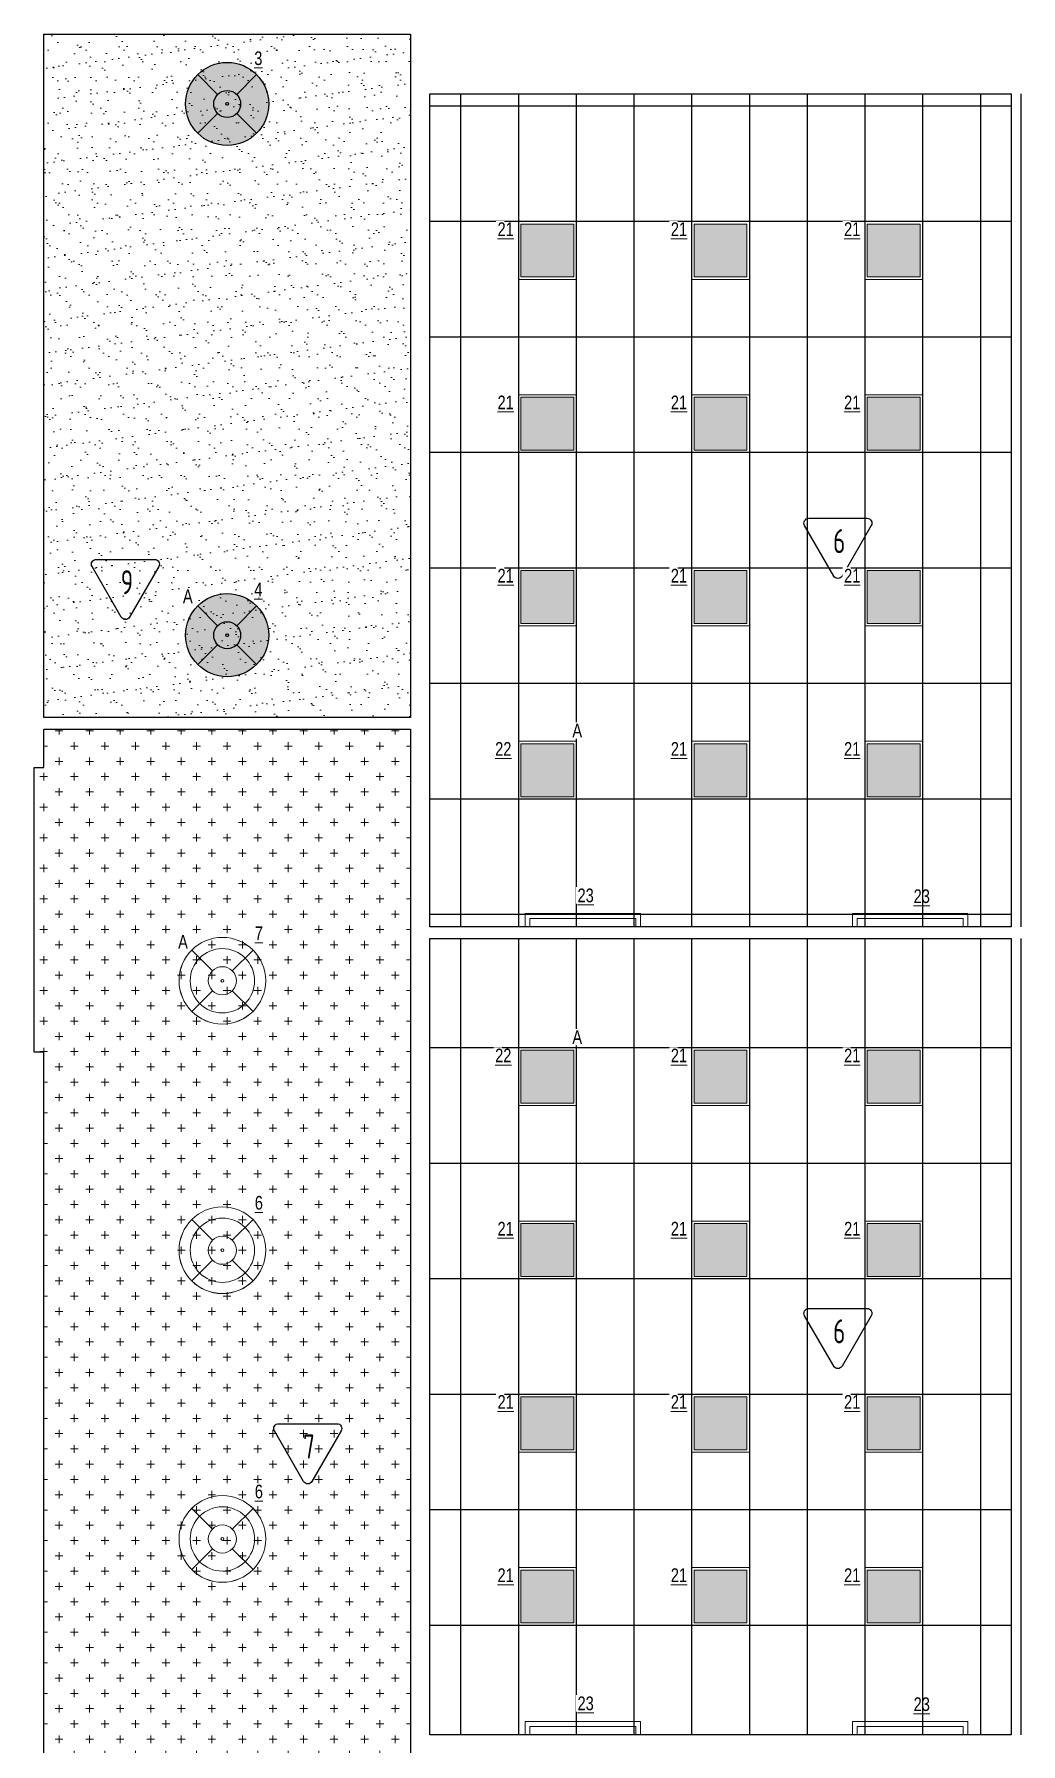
# Model space of a CAD drawing. Header units: millimetres. Extents: x -510890 to 418982, y -118257 to 141350.
# Drawn here: x 109637 to 119887, y 64722 to 82486 of the extents above; entities that cross this region are included whole.
import ezdxf

# ---------------------------------------------------------------- set-up
doc = ezdxf.new("R2010")
doc.units = ezdxf.units.MM
for name, color, linetype, lineweight in [('_ЭОМ_ОБЩ_Освещение_текст тип светильника', 172, 'Continuous', 50), ('_ЭОМ_светильник А', 1, 'Continuous', 35), ('_ЭОМ_светильник Р', 4, 'Continuous', 35), ('АР_Потолки_Штриховка', 252, 'Continuous', 0)]:
    doc.layers.add(name, color=color, linetype=linetype, lineweight=lineweight)
doc.layers.add('X-ref Light', color=250, linetype='Continuous')
doc.layers.add('X-ref Light Emergency', color=249, linetype='Continuous')
doc.layers.add('АР_Потолок_Покраска', color=7, linetype='Continuous', lineweight=5, true_color=0x007399)
doc.layers.get('X-ref Light').off()
doc.styles.add('ISOCPEUR', font='isocpeur.ttf', dxfattribs={"height": 799.9999999999999})
doc.styles.add('ГОСТ', font='cad.shx', dxfattribs={"width": 0.8})

# ---------------------------------------------------------------- blocks, each defined once
blk = doc.blocks.new('A$C4757d704')
at = {"true_color": 0xf8f6b0, "transparency": 33554687}
h = blk.add_hatch(color=51, dxfattribs=at)
h.dxf.hatch_style = 1
h.paths.add_polyline_path([(213.8624240825741, 686.4852035840837), (131.8888672508434, 768.4587604158228, 0.198841386224367), (0.1738138333512325, 450.347627666637, 0.1989833504630757), (132.0626810841545, 132.06268108414), (213.8624240825695, 213.8624240825578, -0.1989123673796465), (115.9790415045762, 450.1738138333185, -0.1989123673796514)])
edge = h.paths.add_edge_path()
edge.add_arc((450.1738138333512, 450.1738138333185), 334.194772328775, 135.0000000000014, 180)
edge.add_arc((450.1738138333512, 450.1738138333185), 334.194772328775, 180, 224.9999999999975)
edge.add_line((213.8624240825695, 213.8624240825578), (346.9345847065837, 346.9345847065766))
edge.add_ellipse((450.1738138333512, 450.1738138333185), major_axis=(-146.0023180000051, 0), ratio=0.9999999999999303, start_angle=315.0000000000051, end_angle=404.9999999999949, ccw=False)
edge.add_line((346.9345847065838, 553.4130429600605), (213.8624240825741, 686.4852035840837))
edge = h.paths.add_edge_path()
edge.add_line((213.8624240825741, 686.4852035840837), (346.9345847065837, 553.4130429600605))
edge.add_ellipse((450.1738138333512, 450.1738138333185), major_axis=(-146.0023180000051, 0), ratio=0.9999999999999303, start_angle=225.000000000002, end_angle=315.0000000000051, ccw=False)
edge.add_line((553.4130429601197, 553.4130429600615), (686.4852035841284, 686.4852035840837))
edge.add_arc((450.1738138333512, 450.1738138333185), 334.1947723287751, 44.99999999999855, 135.0000000000014)
h.paths.add_polyline_path([(131.8888672508434, 768.4587604158228), (213.8624240825741, 686.4852035840837, -0.4142135623731099), (686.4852035841284, 686.4852035840837), (768.4587604158592, 768.4587604158228, 0.4143735626423198)])
h.paths.add_polyline_path([(768.4587604158592, 768.4587604158228), (686.4852035841284, 686.4852035840837, -0.1989123673796514), (784.3685861621262, 450.1738138333185, -0.1989123673796514), (686.4852035841284, 213.8624240825533), (768.2849465825407, 132.0626810841327, 0.1989833504630816), (900.1738138333512, 450.347627666637, 0.198841386224367)])
edge = h.paths.add_edge_path()
edge.add_line((686.4852035841284, 686.4852035840837), (553.4130429601175, 553.4130429600593))
edge.add_ellipse((450.1738138333512, 450.1738138333185), major_axis=(-146.0023180000051, 0), ratio=0.9999999999999303, start_angle=495.000000000005, end_angle=585.000000000002, ccw=False)
edge.add_line((553.4130429601188, 346.9345847065764), (686.4852035841284, 213.8624240825533))
edge.add_arc((450.1738138333512, 450.1738138333185), 334.194772328775, 315.0000000000014, 360)
edge.add_arc((450.1738138333513, 450.1738138333185), 334.194772328775, 0, 44.99999999999856)
edge = h.paths.add_edge_path()
edge.add_ellipse((450.1738138333512, 450.1738138333185), major_axis=(-146.0023180000051, 0), ratio=0.9999999999999303, start_angle=404.9999999999949, end_angle=495.000000000005, ccw=False)
edge.add_line((346.9345847065837, 346.9345847065765), (213.8624240825695, 213.8624240825578))
edge.add_arc((450.1738138333512, 450.1738138333185), 334.194772328775, 224.9999999999975, 315.0000000000014)
edge.add_line((686.4852035841284, 213.8624240825533), (553.4130429601188, 346.9345847065764))
h.paths.add_polyline_path([(768.2849465825407, 132.0626810841327), (686.4852035841284, 213.8624240825533, -0.4142135623731155), (213.8624240825695, 213.8624240825578), (132.0626810841545, 132.06268108414, 0.4140535802038305)])
edge = h.paths.add_edge_path()
edge.add_ellipse((450.1738138333512, 450.1738138333185), major_axis=(-146.0023180000051, 0), ratio=0.9999999999999303, start_angle=495.000000000005, end_angle=585.0000000000019)
edge.add_ellipse((450.1738138333512, 450.1738138333185), major_axis=(-146.0023180000051, 0), ratio=0.9999999999999303, start_angle=225.000000000002, end_angle=315.0000000000051)
edge.add_ellipse((450.1738138333512, 450.1738138333185), major_axis=(-146.0023180000051, 0), ratio=0.9999999999999303, start_angle=315.0000000000051, end_angle=404.9999999999948)
edge.add_ellipse((450.1738138333512, 450.1738138333185), major_axis=(-146.0023180000051, 0), ratio=0.9999999999999303, start_angle=404.9999999999948, end_angle=495.000000000005)
edge = h.paths.add_edge_path(flags=0)
edge.add_ellipse((450.1738138333512, 450.1738138333185), major_axis=(-14.60023180000948, 0), ratio=0.999999999998702, start_angle=0, end_angle=360)
edge = h.paths.add_edge_path(flags=16)
edge.add_ellipse((450.1738138333512, 450.1738138333185), major_axis=(-14.60023180000948, 0), ratio=0.999999999998702, start_angle=0, end_angle=360)
at = {"layer": 'АР_Потолки_Штриховка', "color": 18, "ltscale": 100, "true_color": 0x000000}
for points in [[(131.8528573591811, 768.4947703074849), (346.9345847065761, 553.4130429600682)], [(768.4947703075213, 768.4947703074849), (553.4130429601264, 553.4130429600682)], [(346.9345847065761, 346.9345847065688), (131.8528573591811, 131.8528573591666)], [(553.4130429601264, 346.9345847065688), (768.4947703075213, 131.852857359152)]]:
    blk.add_lwpolyline(points, dxfattribs=at)
for centre, radius in [((450.1738138333512, 450.347627666637), 450), ((450.1738138333512, 450.1738138333185), 334.194772328775)]:
    blk.add_circle(centre, radius, dxfattribs=at)
for major_axis, ratio, start_param, end_param in [((-146.0023180000051, 0), 0.9999999999999303, 3.926990816987276, 10.21017612416686), ((-146.0023180000051, 0), 0.9999999999999303, 3.926990816987276, 10.21017612416686), ((-14.60023180000948, 0), 0.999999999998702, 3.926990816987891, 10.21017612416748)]:
    blk.add_ellipse((450.1738138333512, 450.1738138333185), major_axis=major_axis, ratio=ratio, start_param=start_param, end_param=end_param, dxfattribs=at)
blk = doc.blocks.new('подвесной светильник люстра')
at = {"true_color": 0xf8f6b0, "transparency": 33554687}
h = blk.add_hatch(color=51, dxfattribs=at)
h.dxf.hatch_style = 1
edge = h.paths.add_edge_path()
edge.add_ellipse((0, 0), major_axis=(-431.6666666666836, 0), ratio=0.9999999999999278, start_angle=225.0000000000021, end_angle=314.9999999999979)
edge.add_line((-305.234427212194, 305.234427212194), (-98.99494936611666, 98.99494936611666))
edge.add_ellipse((0, 0), major_axis=(-140.0000000000049, 0), ratio=0.9999999999999304, start_angle=225.000000000002, end_angle=314.999999999998, ccw=False)
edge.add_line((98.99494936612066, 98.99494936611336), (305.2344272121939, 305.2344272121939))
edge = h.paths.add_edge_path()
edge.add_ellipse((0, 0), major_axis=(-140.0000000000049, 0), ratio=0.9999999999999304, start_angle=314.999999999998, end_angle=405.000000000002, ccw=False)
edge.add_line((-98.99494936611666, 98.99494936611666), (-305.234427212194, 305.234427212194))
edge.add_ellipse((0, 0), major_axis=(-431.6666666666836, 0), ratio=0.9999999999999278, start_angle=314.9999999999979, end_angle=405.0000000000014)
edge.add_line((-305.2344272121976, -305.2344272121903), (-98.99494936611669, -98.99494936611666))
edge = h.paths.add_edge_path()
edge.add_ellipse((0, 0), major_axis=(-140.0000000000049, 0), ratio=0.9999999999999304, start_angle=405.000000000002, end_angle=494.999999999998, ccw=False)
edge.add_line((-98.99494936611664, -98.99494936611677), (-305.2344272121976, -305.2344272121903))
edge.add_ellipse((0, 0), major_axis=(-431.6666666666836, 0), ratio=0.9999999999999278, start_angle=405.0000000000014, end_angle=494.9999999999979)
edge.add_line((305.234427212194, -305.234427212194), (98.99494936611669, -98.99494936611666))
edge = h.paths.add_edge_path()
edge.add_ellipse((0, 0), major_axis=(-431.6666666666836, 0), ratio=0.9999999999999278, start_angle=494.9999999999979, end_angle=585.0000000000022)
edge.add_line((305.234427212194, 305.2344272121939), (98.99494936612007, 98.99494936611276))
edge.add_ellipse((0, 0), major_axis=(-140.0000000000049, 0), ratio=0.9999999999999304, start_angle=494.999999999998, end_angle=585.000000000002, ccw=False)
edge.add_line((98.99494936611674, -98.99494936611666), (305.2344272121939, -305.234427212194))
edge = h.paths.add_edge_path()
edge.add_ellipse((0, 0), major_axis=(-140.0000000000049, 0), ratio=0.9999999999999304, start_angle=494.999999999998, end_angle=585.0000000000019)
edge.add_ellipse((0, 0), major_axis=(-140.0000000000049, 0), ratio=0.9999999999999304, start_angle=225.000000000002, end_angle=314.999999999998)
edge.add_ellipse((0, 0), major_axis=(-140.0000000000049, 0), ratio=0.9999999999999304, start_angle=314.999999999998, end_angle=405.000000000002)
edge.add_ellipse((0, 0), major_axis=(-140.0000000000049, 0), ratio=0.9999999999999304, start_angle=405.000000000002, end_angle=494.999999999998)
edge = h.paths.add_edge_path(flags=16)
edge.add_ellipse((0, 0), major_axis=(-14.00000000000909, 0), ratio=0.9999999999987021, start_angle=0, end_angle=360)
at = {"color": 0, "linetype": 'ByBlock', "lineweight": -2}
for points in [[(-305.2344272121991, 305.2344272121991), (-98.99494936611154, 98.99494936611154)], [(305.2344272121991, 305.2344272121991), (98.99494936611882, 98.99494936611154)], [(-98.99494936611154, -98.99494936611154), (-305.2344272121918, -305.2344272121845)], [(98.99494936611154, -98.99494936611154), (305.2344272121991, -305.2344272121991)]]:
    blk.add_lwpolyline(points, dxfattribs=at)
for major_axis, ratio, start_param, end_param in [((-431.6666666666836, 0), 0.9999999999999278, 3.926990816987278, 10.21017612416686), ((-140.0000000000049, 0), 0.9999999999999304, 3.926990816987276, 10.21017612416686), ((-140.0000000000049, 0), 0.9999999999999304, 3.926990816987276, 10.21017612416686), ((-14.00000000000909, 0), 0.9999999999987021, 3.926990816987891, 10.21017612416748)]:
    blk.add_ellipse((0, 0), major_axis=major_axis, ratio=ratio, start_param=start_param, end_param=end_param, dxfattribs=at)
blk = doc.blocks.new('Кососвет')
at = {"color": 0, "linetype": 'ByBlock', "lineweight": -2, "ltscale": 40}
for points in [[(-600, 26.38208023784682), (600, 26.38208023784682), (600, -111.2262301087801)], [(-600, 26.38208023784682), (-600, -111.2262301087801)], [(-600, -111.2262301087801), (-550, -111.2262301087801)], [(-550, -23.61791976216773), (550, -23.61791976216773)], [(-550, -111.2262301087801), (-550, -23.61791976216773)], [(600, -111.2262301087801), (550, -111.2262301087801), (550, -23.61791976216773)]]:
    blk.add_lwpolyline(points, dxfattribs=at)
blk = doc.blocks.new('RVE-SLIM-PRIME-595')
at = {"color": 0, "linetype": 'ByBlock', "lineweight": -2, "ltscale": 40}
for points in [[(300, -300), (-300, -300), (-300, 300), (300, 300)], [(275, -275), (-275, -275), (-275, 275), (275, 275)]]:
    blk.add_lwpolyline(points, close=True, dxfattribs=at)
blk = doc.blocks.new('светильник школа коридор')
at = {"color": 0, "linetype": 'ByBlock', "lineweight": -2}
for points in [[(-318.3209564741701, 318.3209564741665), (-103.2392291267752, 103.2392291267497)], [(318.3209564741701, 318.3209564741665), (103.2392291267752, 103.2392291267497)], [(-103.2392291267752, -103.2392291267497), (-318.3209564741701, -318.3209564741519)], [(103.2392291267752, -103.2392291267497), (318.3209564741701, -318.3209564741665)]]:
    blk.add_lwpolyline(points, dxfattribs=at)
blk.add_circle((0, 0), 334.194772328775, dxfattribs=at)
for major_axis, ratio, start_param, end_param in [((-450.1738138333509, 0), 0.999999999999928, 3.926990816987278, 10.21017612416686), ((-146.0023180000051, 0), 0.9999999999999303, 3.926990816987276, 10.21017612416686), ((-146.0023180000051, 0), 0.9999999999999303, 3.926990816987276, 10.21017612416686), ((-14.60023180000948, 0), 0.999999999998702, 3.926990816987891, 10.21017612416748)]:
    blk.add_ellipse((0, 0), major_axis=major_axis, ratio=ratio, start_param=start_param, end_param=end_param, dxfattribs=at)
blk = doc.blocks.new('A$C3d4fb99f')
at = {"layer": 'АР_Потолки_Штриховка', "color": 18, "lineweight": 18, "ltscale": 100, "true_color": 0x000000}
for points in [[(52335.97176436661, -4271.289628466053), (51735.97176436661, -4271.289628466053), (51735.97176436661, -3671.289628466053), (52335.97176436661, -3671.289628466053)], [(52310.97176436661, -4246.289628466053), (51760.97176436661, -4246.289628466053), (51760.97176436661, -3696.289628466053), (52310.97176436661, -3696.289628466053)], [(54135.97176436661, -4271.289628466053), (53535.97176436661, -4271.289628466053), (53535.97176436661, -3671.289628466053), (54135.97176436661, -3671.289628466053)], [(54110.97176436661, -4246.289628466053), (53560.97176436661, -4246.289628466053), (53560.97176436661, -3696.289628466053), (54110.97176436661, -3696.289628466053)], [(55935.97176436661, -4271.289628466111), (55335.97176436661, -4271.289628466111), (55335.97176436661, -3671.289628466111), (55935.97176436661, -3671.289628466111)], [(55910.97176436661, -4246.289628466111), (55360.97176436661, -4246.289628466111), (55360.97176436661, -3696.289628466111), (55910.97176436661, -3696.289628466111)], [(52335.97176436661, -6071.289628466053), (51735.97176436661, -6071.289628466053), (51735.97176436661, -5471.289628466053), (52335.97176436661, -5471.289628466053)], [(52310.97176436661, -6046.289628466053), (51760.97176436661, -6046.289628466053), (51760.97176436661, -5496.289628466053), (52310.97176436661, -5496.289628466053)], [(54135.97176436661, -6071.289628466053), (53535.97176436661, -6071.289628466053), (53535.97176436661, -5471.289628466053), (54135.97176436661, -5471.289628466053)], [(54110.97176436661, -6046.289628466053), (53560.97176436661, -6046.289628466053), (53560.97176436661, -5496.289628466053), (54110.97176436661, -5496.289628466053)], [(55935.97176436661, -6071.289628466111), (55335.97176436661, -6071.289628466111), (55335.97176436661, -5471.289628466111), (55935.97176436661, -5471.289628466111)], [(55910.97176436661, -6046.289628466111), (55360.97176436661, -6046.289628466111), (55360.97176436661, -5496.289628466111), (55910.97176436661, -5496.289628466111)], [(52335.97176436638, -7871.289628466053), (51735.97176436638, -7871.289628466053), (51735.97176436638, -7271.289628466053), (52335.97176436638, -7271.289628466053)], [(54135.97176436638, -7871.289628466053), (53535.97176436638, -7871.289628466053), (53535.97176436638, -7271.289628466053), (54135.97176436638, -7271.289628466053)], [(55935.97176436638, -7871.289628466111), (55335.97176436638, -7871.289628466111), (55335.97176436638, -7271.289628466111), (55935.97176436638, -7271.289628466111)], [(52310.97176436638, -7846.289628466053), (51760.97176436638, -7846.289628466053), (51760.97176436638, -7296.289628466053), (52310.97176436638, -7296.289628466053)], [(54110.97176436638, -7846.289628466053), (53560.97176436638, -7846.289628466053), (53560.97176436638, -7296.289628466053), (54110.97176436638, -7296.289628466053)], [(55910.97176436638, -7846.289628466111), (55360.97176436638, -7846.289628466111), (55360.97176436638, -7296.289628466111), (55910.97176436638, -7296.289628466111)], [(52335.97176436638, -9671.289628466053), (51735.97176436638, -9671.289628466053), (51735.97176436638, -9071.289628466053), (52335.97176436638, -9071.289628466053)], [(52310.97176436638, -9646.289628466053), (51760.97176436638, -9646.289628466053), (51760.97176436638, -9096.289628466053), (52310.97176436638, -9096.289628466053)], [(54135.97176436638, -9671.289628466053), (53535.97176436638, -9671.289628466053), (53535.97176436638, -9071.289628466053), (54135.97176436638, -9071.289628466053)], [(54110.97176436638, -9646.289628466053), (53560.97176436638, -9646.289628466053), (53560.97176436638, -9096.289628466053), (54110.97176436638, -9096.289628466053)], [(55935.97176436638, -9671.289628466111), (55335.97176436638, -9671.289628466111), (55335.97176436638, -9071.289628466111), (55935.97176436638, -9071.289628466111)], [(55910.97176436638, -9646.289628466111), (55360.97176436638, -9646.289628466111), (55360.97176436638, -9096.289628466111), (55910.97176436638, -9096.289628466111)], [(52335.97176436707, -12856.48473625134), (51735.97176436707, -12856.48473625134), (51735.97176436707, -12256.48473625134), (52335.97176436707, -12256.48473625134)], [(54135.97176436707, -12856.4847362514), (53535.97176436707, -12856.4847362514), (53535.97176436707, -12256.4847362514), (54135.97176436707, -12256.4847362514)], [(55935.97176436707, -12856.4847362514), (55335.97176436707, -12856.4847362514), (55335.97176436707, -12256.4847362514), (55935.97176436707, -12256.4847362514)], [(52310.97176436707, -12831.48473625134), (51760.97176436707, -12831.48473625134), (51760.97176436707, -12281.48473625134), (52310.97176436707, -12281.48473625134)], [(54110.97176436707, -12831.4847362514), (53560.97176436707, -12831.4847362514), (53560.97176436707, -12281.4847362514), (54110.97176436707, -12281.4847362514)], [(55910.97176436707, -12831.4847362514), (55360.97176436707, -12831.4847362514), (55360.97176436707, -12281.4847362514), (55910.97176436707, -12281.4847362514)], [(52335.97176436707, -14656.48473625134), (51735.97176436707, -14656.48473625134), (51735.97176436707, -14056.48473625134), (52335.97176436707, -14056.48473625134)], [(52310.97176436707, -14631.48473625134), (51760.97176436707, -14631.48473625134), (51760.97176436707, -14081.48473625134), (52310.97176436707, -14081.48473625134)], [(54135.97176436707, -14656.4847362514), (53535.97176436707, -14656.4847362514), (53535.97176436707, -14056.4847362514), (54135.97176436707, -14056.4847362514)], [(54110.97176436707, -14631.4847362514), (53560.97176436707, -14631.4847362514), (53560.97176436707, -14081.4847362514), (54110.97176436707, -14081.4847362514)], [(55935.97176436707, -14656.4847362514), (55335.97176436707, -14656.4847362514), (55335.97176436707, -14056.4847362514), (55935.97176436707, -14056.4847362514)], [(55910.97176436707, -14631.4847362514), (55360.97176436707, -14631.4847362514), (55360.97176436707, -14081.4847362514), (55910.97176436707, -14081.4847362514)], [(52335.97176436707, -16456.48473625134), (51735.97176436707, -16456.48473625134), (51735.97176436707, -15856.48473625134), (52335.97176436707, -15856.48473625134)], [(52310.97176436707, -16431.48473625134), (51760.97176436707, -16431.48473625134), (51760.97176436707, -15881.48473625134), (52310.97176436707, -15881.48473625134)], [(54135.97176436707, -16456.4847362514), (53535.97176436707, -16456.4847362514), (53535.97176436707, -15856.4847362514), (54135.97176436707, -15856.4847362514)], [(54110.97176436707, -16431.4847362514), (53560.97176436707, -16431.4847362514), (53560.97176436707, -15881.4847362514), (54110.97176436707, -15881.4847362514)], [(55935.97176436707, -16456.4847362514), (55335.97176436707, -16456.4847362514), (55335.97176436707, -15856.4847362514), (55935.97176436707, -15856.4847362514)], [(55910.97176436707, -16431.4847362514), (55360.97176436707, -16431.4847362514), (55360.97176436707, -15881.4847362514), (55910.97176436707, -15881.4847362514)], [(52335.97176436707, -18256.48473625134), (51735.97176436707, -18256.48473625134), (51735.97176436707, -17656.48473625134), (52335.97176436707, -17656.48473625134)], [(52310.97176436707, -18231.48473625134), (51760.97176436707, -18231.48473625134), (51760.97176436707, -17681.48473625134), (52310.97176436707, -17681.48473625134)], [(54135.97176436707, -18256.4847362514), (53535.97176436707, -18256.4847362514), (53535.97176436707, -17656.4847362514), (54135.97176436707, -17656.4847362514)], [(54110.97176436707, -18231.4847362514), (53560.97176436707, -18231.4847362514), (53560.97176436707, -17681.4847362514), (54110.97176436707, -17681.4847362514)], [(55935.97176436707, -18256.4847362514), (55335.97176436707, -18256.4847362514), (55335.97176436707, -17656.4847362514), (55935.97176436707, -17656.4847362514)], [(55910.97176436707, -18231.4847362514), (55360.97176436707, -18231.4847362514), (55360.97176436707, -17681.4847362514), (55910.97176436707, -17681.4847362514)]]:
    blk.add_lwpolyline(points, close=True, dxfattribs=at)
at = {"layer": '_ЭОМ_светильник А', "color": 18, "lineweight": 18, "ltscale": 100, "true_color": 0x000000}
for name, p in [('подвесной светильник люстра', (48710.95872400026, -7968.561864924719)), ('RVE-SLIM-PRIME-595', (52035.97176436638, -9371.289628466053)), ('RVE-SLIM-PRIME-595', (52035.97176436707, -12556.48473625134))]:
    blk.add_blockref(name, p, dxfattribs=at)
at = {"layer": '_ЭОМ_светильник Р', "color": 18, "lineweight": 18, "ltscale": 100, "true_color": 0x000000}
for name, p in [('подвесной светильник люстра', (48710.98357678507, -2448.527535043351)), ('RVE-SLIM-PRIME-595', (52035.97176436661, -3971.289628466053)), ('RVE-SLIM-PRIME-595', (53835.97176436661, -3971.289628465995)), ('RVE-SLIM-PRIME-595', (55635.97176436661, -3971.289628465936)), ('RVE-SLIM-PRIME-595', (52035.97176436661, -5771.289628466053)), ('RVE-SLIM-PRIME-595', (53835.97176436661, -5771.289628465995)), ('RVE-SLIM-PRIME-595', (55635.97176436661, -5771.289628465936)), ('RVE-SLIM-PRIME-595', (52035.97176436638, -7571.289628466053)), ('RVE-SLIM-PRIME-595', (53835.97176436638, -7571.289628465995)), ('RVE-SLIM-PRIME-595', (55635.97176436638, -7571.289628465936)), ('RVE-SLIM-PRIME-595', (53835.97176436638, -9371.289628466053)), ('RVE-SLIM-PRIME-595', (55635.97176436638, -9371.289628465995)), ('Кососвет', (52405.97176436556, -10887.75850614278)), ('Кососвет', (55805.97176436556, -10887.75850614278)), ('RVE-SLIM-PRIME-595', (53835.97176436707, -12556.4847362514)), ('RVE-SLIM-PRIME-595', (55635.97176436707, -12556.48473625134)), ('светильник школа коридор', (48660.97176436707, -14358.987424999)), ('RVE-SLIM-PRIME-595', (52035.97176436707, -14356.48473625134)), ('RVE-SLIM-PRIME-595', (53835.97176436707, -14356.48473625128)), ('RVE-SLIM-PRIME-595', (55635.97176436707, -14356.48473625122)), ('RVE-SLIM-PRIME-595', (52035.97176436707, -16156.48473625134)), ('RVE-SLIM-PRIME-595', (53835.97176436707, -16156.48473625128)), ('RVE-SLIM-PRIME-595', (55635.97176436707, -16156.48473625122)), ('светильник школа коридор', (48660.97176436707, -17358.987424999)), ('RVE-SLIM-PRIME-595', (52035.97176436707, -17956.48473625134)), ('RVE-SLIM-PRIME-595', (53835.97176436707, -17956.48473625128)), ('RVE-SLIM-PRIME-595', (55635.97176436707, -17956.48473625122)), ('Кососвет', (52405.97176436626, -19282.75850614278)), ('Кососвет', (55805.97176436626, -19282.75850614278))]:
    blk.add_blockref(name, p, dxfattribs=at)
at = {"layer": 'X-ref Light', "color": 18, "linetype": 'ByBlock', "lineweight": 18, "ltscale": 40, "true_color": 0x000000}
for p in [(48210.79795053368, -12009.16123883233), (48210.79795053368, -14809.16123883233), (48210.79795053368, -17809.16123883233)]:
    blk.add_blockref('A$C4757d704', p, dxfattribs=at)
at = {"layer": 'X-ref Light Emergency', "color": 18, "linetype": 'ByBlock', "lineweight": 18, "ltscale": 40, "true_color": 0x000000}
for p in [(48710.98357678507, -2448.527535043351), (48710.95872400026, -7968.561864924719)]:
    blk.add_blockref('подвесной светильник люстра', p, dxfattribs=at)
at = {"layer": '_ЭОМ_ОБЩ_Освещение_текст тип светильника', "color": 18, "lineweight": 18, "ltscale": 40, "true_color": 0x000000, "char_height": 142.1875, "width": 55.871829552576, "attachment_point": 1, "style": 'ГОСТ', "bg_fill": 3, "box_fill_scale": 1.1, "bg_fill_color": 256, "bg_fill_transparency": 0}
for insert in [(52350.54745789664, -10600.60282611106), (52350.54745789734, -18995.60282611106)]:
    blk.add_mtext('{\\L23}', dxfattribs=dict(at, insert=insert))
for s, insert in [('{\\L3}', (48992.35535015864, -1903.027277304922)), ('{\\L21}', (51519.58925226587, -3678.868293676103)), ('{\\L21}', (53319.58925226587, -3678.868293676045)), ('{\\L21}', (55119.58925226587, -3678.868293675987)), ('{\\L21}', (51519.58925226587, -5478.868293676103)), ('{\\L21}', (53319.58925226587, -5478.868293676045)), ('{\\L21}', (55119.58925226587, -5478.868293675987)), ('{\\L21}', (51519.58925226564, -7278.868293676103)), ('{\\L21}', (53319.58925226564, -7278.868293676045)), ('{\\L21}', (55119.58925226564, -7278.868293675987)), ('{\\L4}', (48992.33049737383, -7423.06160718629)), ('{\\L22}', (51494.78195157007, -9078.868293676103)), ('{\\L21}', (53319.58925226564, -9078.868293676103)), ('{\\L21}', (55119.58925226564, -9078.868293676045)), ('{\\L23}', (55842.31739096018, -10609.27006616634)), ('{\\L22}', (51494.78195157077, -12264.06340146139)), ('{\\L21}', (53319.58925226633, -12264.06340146145)), ('{\\L21}', (55119.58925226633, -12264.06340146139)), ('{\\L6}', (48997.62821507338, -13794.79787272825)), ('{\\L21}', (51519.58925226633, -14064.06340146139)), ('{\\L21}', (53319.58925226633, -14064.06340146133)), ('{\\L21}', (55119.58925226633, -14064.06340146127)), ('{\\L21}', (51519.58925226633, -15864.06340146139)), ('{\\L21}', (53319.58925226633, -15864.06340146133)), ('{\\L21}', (55119.58925226633, -15864.06340146127)), ('{\\L6}', (48997.62821507338, -16794.79787272825)), ('{\\L21}', (51519.58925226633, -17664.06340146139)), ('{\\L21}', (53319.58925226633, -17664.06340146133)), ('{\\L21}', (55119.58925226633, -17664.06340146127)), ('{\\L23}', (55842.31739096087, -19004.27006616634))]:
    blk.add_mtext(s, dxfattribs=dict(at, insert=insert))
at = {"layer": '_ЭОМ_светильник А', "color": 18, "lineweight": 18, "ltscale": 100, "true_color": 0x000000, "char_height": 142.1875, "width": 86.04374658316377, "attachment_point": 1, "style": 'ГОСТ', "bg_fill": 3, "box_fill_scale": 1.1, "bg_fill_color": 256, "bg_fill_transparency": 0}
for insert in [(48251.17118788743, -7493.720298195069), (52296.98066002678, -8887.867476880128), (48201.18422825425, -11084.14607933833, 4.999999999999952e-09), (52296.98066002748, -12073.06258466541)]:
    blk.add_mtext('А', dxfattribs=dict(at, insert=insert))
at = {"layer": '_ЭОМ_светильник А', "color": 18, "lineweight": 18, "ltscale": 100, "true_color": 0x000000}
blk.add_blockref('светильник школа коридор', (48660.97176436707, -11558.98742499901), dxfattribs=at)
at = {"layer": '_ЭОМ_ОБЩ_Освещение_текст тип светильника', "color": 18, "lineweight": 18, "ltscale": 40, "true_color": 0x000000, "insert": (48997.62821507338, -10994.79787272826), "char_height": 142.1875, "width": 55.871829552576, "attachment_point": 1, "style": 'ГОСТ', "bg_fill": 3, "box_fill_scale": 1.1, "bg_fill_color": 256, "bg_fill_transparency": 0}
blk.add_mtext('{\\L7}', dxfattribs=at)

msp = doc.modelspace()

# ---------------------------------------------------------------- hatches: boundary and pattern name
at = {"layer": 'АР_Потолки_Штриховка', "ltscale": 100, "true_color": 0xf8f6b0}
h = msp.add_hatch(color=51, dxfattribs=at)
h.dxf.hatch_style = 1
h.paths.add_polyline_path([(114692.4585279228, 79963.37756613805), (115242.4585279228, 79963.37756613805), (115242.4585279228, 80513.37756613805), (114692.4585279228, 80513.37756613805)])
h = msp.add_hatch(color=51, dxfattribs=at)
h.dxf.hatch_style = 1
h.paths.add_polyline_path([(116492.4585279228, 79963.37756613802), (117042.4585279228, 79963.37756613802), (117042.4585279228, 80513.37756613802), (116492.4585279228, 80513.37756613802)])
h = msp.add_hatch(color=51, dxfattribs=at)
h.dxf.hatch_style = 1
h.paths.add_polyline_path([(118292.4585279228, 79963.377566138), (118842.4585279228, 79963.377566138), (118842.4585279228, 80513.377566138), (118292.4585279228, 80513.377566138)])
h = msp.add_hatch(color=51, dxfattribs=at)
h.dxf.hatch_style = 1
h.paths.add_polyline_path([(114692.4585279228, 78163.37756613805), (115242.4585279228, 78163.37756613805), (115242.4585279228, 78713.37756613805), (114692.4585279228, 78713.37756613805)])
h = msp.add_hatch(color=51, dxfattribs=at)
h.dxf.hatch_style = 1
h.paths.add_polyline_path([(116492.4585279228, 78163.37756613802), (117042.4585279228, 78163.37756613802), (117042.4585279228, 78713.37756613802), (116492.4585279228, 78713.37756613802)])
h = msp.add_hatch(color=51, dxfattribs=at)
h.dxf.hatch_style = 1
h.paths.add_polyline_path([(118292.4585279228, 78163.377566138), (118842.4585279228, 78163.377566138), (118842.4585279228, 78713.377566138), (118292.4585279228, 78713.377566138)])
h = msp.add_hatch(color=51, dxfattribs=at)
h.dxf.hatch_style = 1
h.paths.add_polyline_path([(114692.4585279228, 76363.37756613805), (115242.4585279228, 76363.37756613805), (115242.4585279228, 76913.37756613805), (114692.4585279228, 76913.37756613805)])
h = msp.add_hatch(color=51, dxfattribs=at)
h.dxf.hatch_style = 1
h.paths.add_polyline_path([(116492.4585279228, 76363.37756613802), (117042.4585279228, 76363.37756613802), (117042.4585279228, 76913.37756613802), (116492.4585279228, 76913.37756613802)])
h = msp.add_hatch(color=51, dxfattribs=at)
h.dxf.hatch_style = 1
h.paths.add_polyline_path([(118292.4585279228, 76363.377566138), (118842.4585279228, 76363.377566138), (118842.4585279228, 76913.377566138), (118292.4585279228, 76913.377566138)])
h = msp.add_hatch(color=51, dxfattribs=at)
h.dxf.hatch_style = 1
h.paths.add_polyline_path([(114692.4585279227, 74563.37756613805), (115242.4585279227, 74563.37756613805), (115242.4585279227, 75113.37756613805), (114692.4585279227, 75113.37756613805)])
h = msp.add_hatch(color=51, dxfattribs=at)
h.dxf.hatch_style = 1
h.paths.add_polyline_path([(116492.4585279227, 74563.37756613802), (117042.4585279227, 74563.37756613802), (117042.4585279227, 75113.37756613802), (116492.4585279227, 75113.37756613802)])
h = msp.add_hatch(color=51, dxfattribs=at)
h.dxf.hatch_style = 1
h.paths.add_polyline_path([(118292.4585279227, 74563.377566138), (118842.4585279227, 74563.377566138), (118842.4585279227, 75113.377566138), (118292.4585279227, 75113.377566138)])
h = msp.add_hatch(color=51, dxfattribs=at)
h.dxf.hatch_style = 1
h.paths.add_polyline_path([(114692.4585279234, 71378.18245835273), (115242.4585279234, 71378.18245835273), (115242.4585279234, 71928.18245835273), (114692.4585279234, 71928.18245835273)])
h = msp.add_hatch(color=51, dxfattribs=at)
h.dxf.hatch_style = 1
h.paths.add_polyline_path([(116492.4585279234, 71378.1824583527), (117042.4585279234, 71378.1824583527), (117042.4585279234, 71928.1824583527), (116492.4585279234, 71928.1824583527)])
h = msp.add_hatch(color=51, dxfattribs=at)
h.dxf.hatch_style = 1
h.paths.add_polyline_path([(118292.4585279234, 71378.18245835269), (118842.4585279234, 71378.18245835269), (118842.4585279234, 71928.18245835269), (118292.4585279234, 71928.18245835269)])
h = msp.add_hatch(color=51, dxfattribs=at)
h.dxf.hatch_style = 1
h.paths.add_polyline_path([(114692.4585279234, 69578.18245835273), (115242.4585279234, 69578.18245835273), (115242.4585279234, 70128.18245835273), (114692.4585279234, 70128.18245835273)])
h = msp.add_hatch(color=51, dxfattribs=at)
h.dxf.hatch_style = 1
h.paths.add_polyline_path([(116492.4585279234, 69578.1824583527), (117042.4585279234, 69578.1824583527), (117042.4585279234, 70128.1824583527), (116492.4585279234, 70128.1824583527)])
h = msp.add_hatch(color=51, dxfattribs=at)
h.dxf.hatch_style = 1
h.paths.add_polyline_path([(118292.4585279234, 69578.18245835269), (118842.4585279234, 69578.18245835269), (118842.4585279234, 70128.18245835269), (118292.4585279234, 70128.18245835269)])
h = msp.add_hatch(color=51, dxfattribs=at)
h.dxf.hatch_style = 1
h.paths.add_polyline_path([(114692.4585279234, 67778.18245835273), (115242.4585279234, 67778.18245835273), (115242.4585279234, 68328.18245835273), (114692.4585279234, 68328.18245835273)])
h = msp.add_hatch(color=51, dxfattribs=at)
h.dxf.hatch_style = 1
h.paths.add_polyline_path([(116492.4585279234, 67778.1824583527), (117042.4585279234, 67778.1824583527), (117042.4585279234, 68328.1824583527), (116492.4585279234, 68328.1824583527)])
h = msp.add_hatch(color=51, dxfattribs=at)
h.dxf.hatch_style = 1
h.paths.add_polyline_path([(118292.4585279234, 67778.18245835269), (118842.4585279234, 67778.18245835269), (118842.4585279234, 68328.18245835269), (118292.4585279234, 68328.18245835269)])
h = msp.add_hatch(color=51, dxfattribs=at)
h.dxf.hatch_style = 1
h.paths.add_polyline_path([(114692.4585279233, 65978.18245835273), (115242.4585279233, 65978.18245835273), (115242.4585279233, 66528.18245835273), (114692.4585279233, 66528.18245835273)])
h = msp.add_hatch(color=51, dxfattribs=at)
h.dxf.hatch_style = 1
h.paths.add_polyline_path([(116492.4585279233, 65978.1824583527), (117042.4585279233, 65978.1824583527), (117042.4585279233, 66528.1824583527), (116492.4585279233, 66528.1824583527)])
h = msp.add_hatch(color=51, dxfattribs=at)
h.dxf.hatch_style = 1
h.paths.add_polyline_path([(118292.4585279233, 65978.18245835269), (118842.4585279233, 65978.18245835269), (118842.4585279233, 66528.18245835269), (118292.4585279233, 66528.18245835269)])
at = {"layer": 'АР_Потолок_Покраска'}
h = msp.add_hatch(dxfattribs=at)
h.set_pattern_fill('AR-SAND', color=256, scale=5)
h.set_pattern_definition([(37.50000000000001, (-94979.28302833848, 47614.56216568737), (-8.000156479920228, 244.7066186646712), [0, -193.04, 0, -215.9, 0, -206.375]), (7.499999999999999, (-94979.28302833848, 47614.56216568737), (224.7616415690013, 358.4125502841771), [0, -104.14, 0, -173.99, 0, -66.67500000000001]), (327.5, (-95135.49302833845, 47614.56216568737), (395.496185120729, 0.718592339272881), [0, -63.5, 0, -228.6, 0, -298.45]), (317.5, (-95135.49302833845, 47614.56216568737), (381.7782262361486, 111.4646616286082), [0, -31.75, 0, -149.86, 0, -171.45])])
h.paths.add_polyline_path([(113547.4934723634, 82485.68245835094), (113547.4585279232, 75385.68245835061), (109737.4585279232, 75385.68245835061), (109737.4585279232, 82485.68245835093)])
h = msp.add_hatch(dxfattribs=at)
h.set_pattern_fill('CROSS', color=256, scale=25)
h.set_pattern_definition([(0, (134938.1560154671, 0), (158.75, 158.75), [79.375, -238.125]), (90, (134977.8435154671, -39.6875), (-158.75, 158.75), [79.375, -238.125])])
h.paths.add_polyline_path([(109737.458527923, 75265.68245837334), (113547.458527923, 75265.68245837334), (113547.458527923, 61655.68245837241), (109737.4585279232, 61655.68245837241), (109737.4585279233, 71908.16474465208), (109637.458527923, 71908.16474465208), (109637.458527923, 74865.68245837252), (109737.458527923, 74865.68245837252)])

# ---------------------------------------------------------------- linework, layer by layer
for points in [[(113547.4934723634, 82485.68245835094), (113547.4585279232, 75385.68245835061), (109737.4585279232, 75385.68245835061), (109737.4585279232, 82485.68245835093)], [(113747.458527923, 81866.07267392316), (119787.4585279225, 81866.07267392316), (119787.4585279225, 73210.68245835253), (113747.458527923, 73210.68245835253)], [(109737.458527923, 75265.68245837334), (113547.458527923, 75265.68245837334), (113547.458527923, 61655.68245837241), (109737.4585279232, 61655.68245837241), (109737.4585279233, 71908.16474465208), (109637.458527923, 71908.16474465208), (109637.458527923, 74865.68245837252), (109737.458527923, 74865.68245837252)], [(113747.4585279227, 73090.68245835253), (119787.458527923, 73090.68245835253), (119787.458527923, 64815.68245835253), (113747.4585279227, 64815.68245835253)]]:
    msp.add_lwpolyline(points, close=True)
for points in [[(119787.4585279225, 81738.37756613799), (113747.458527923, 81738.37756613806)], [(114067.4585279227, 81866.07267392316), (114067.4585279227, 73210.68245835253)], [(114667.4585279227, 81866.07267392316), (114667.4585279227, 73210.68245835253)], [(115267.4585279227, 81866.07267392316), (115267.4585279227, 73210.68245835253)], [(115867.4585279227, 81866.07267392316), (115867.4585279227, 73210.68245835253)], [(116467.4585279227, 81866.07267392316), (116467.4585279227, 73210.68245835253)], [(117067.4585279227, 81866.07267392316), (117067.4585279227, 73210.68245835253)], [(117667.4585279227, 81866.07267392316), (117667.4585279227, 73210.68245835253)], [(118267.4585279227, 81866.07267392316), (118267.4585279227, 73210.68245835253)], [(118867.4585279227, 81866.07267392316), (118867.4585279227, 73210.68245835253)], [(119467.4585279227, 81866.07267392316), (119467.4585279227, 73210.68245835253)], [(119887.458527923, 81866.07267392304), (119887.4585279225, 73210.68245835253)], [(119787.4585279225, 80538.37756613799), (113747.458527923, 80538.37756613806)], [(119787.4585279225, 79338.37756613799), (113747.458527923, 79338.37756613806)], [(119787.4585279225, 78138.37756613799), (113747.458527923, 78138.37756613806)], [(119787.4585279224, 76938.37756613799), (113747.458527923, 76938.37756613806)], [(119787.4585279224, 75738.37756613799), (113747.458527923, 75738.37756613806)], [(119787.4585279224, 74538.37756613799), (113747.4585279229, 74538.37756613806)], [(119787.4585279224, 73338.37756613799), (113747.4585279229, 73338.37756613806)], [(114067.4585279227, 73090.68245835253), (114067.4585279227, 64815.68245835253)], [(114667.4585279227, 73090.68245835253), (114667.4585279227, 64815.68245835253)], [(115267.4585279227, 73090.68245835253), (115267.4585279227, 64815.68245835253)], [(115867.4585279227, 73090.68245835253), (115867.4585279227, 64815.68245835253)], [(116467.4585279227, 73090.68245835253), (116467.4585279227, 64815.68245835253)], [(117067.4585279227, 73090.68245835253), (117067.4585279227, 64815.68245835253)], [(117667.4585279227, 73090.68245835253), (117667.4585279227, 64815.68245835253)], [(118267.4585279227, 73090.68245835253), (118267.4585279227, 64815.68245835253)], [(118867.4585279227, 73090.68245835253), (118867.4585279227, 64815.68245835253)], [(119467.4585279227, 73090.68245835253), (119467.4585279227, 64815.68245835253)], [(119887.458527923, 73090.68245835253), (119887.458527923, 64815.68245835253)], [(119787.4585279231, 71953.18245835268), (113747.4585279236, 71953.18245835275)], [(119787.4585279231, 70753.18245835268), (113747.4585279236, 70753.18245835275)], [(119787.458527923, 69553.18245835268), (113747.4585279236, 69553.18245835275)], [(119787.458527923, 68353.18245835268), (113747.4585279235, 68353.18245835275)], [(119787.458527923, 67153.18245835268), (113747.4585279236, 67153.18245835275)], [(119787.458527923, 65953.18245835268), (113747.4585279235, 65953.18245835275)]]:
    msp.add_lwpolyline(points)
for points in [[(117684.2679857325, 77455.82274777569), (118290.4859264619, 77455.82274777546, -0.5773494962845065), (118333.7871755788, 77380.82298507982), (118030.6782910622, 76855.82299687165, -0.5773541042744643), (117944.0754630507, 76855.82299687165), (117640.966801087, 77380.82259960832, -0.5773491286020777), (117684.2679857325, 77455.82274777569, -1.710881644036777e-06)], [(110282.7513259576, 77028.53891750218), (110888.969266687, 77028.53891750195, -0.5773494962845065), (110932.2705158039, 76953.53915480632), (110629.1616312873, 76428.53916659814, -0.5773541042744643), (110542.5588032758, 76428.53916659814), (110239.4501413121, 76953.53876933482, -0.5773491286020777), (110282.7513259576, 77028.53891750218, -1.710881644036777e-06)], [(117684.2679857331, 69245.51497576719), (118290.4859264625, 69245.51497576696, -0.5773494962845065), (118333.7871755793, 69170.51521307132), (118030.6782910628, 68645.51522486315, -0.5773541042744643), (117944.0754630513, 68645.51522486315), (117640.9668010876, 69170.51482759982, -0.5773491286020777), (117684.2679857331, 69245.51497576719, -1.710881644036777e-06)], [(112176.7591667561, 68048.50763228706), (112782.9771074854, 68048.50763228683, -0.5773494962845065), (112826.2783566023, 67973.5078695912), (112523.1694720858, 67448.507881383, -0.5773541042744643), (112436.5666440743, 67448.507881383), (112133.4579821106, 67973.50748411969, -0.5773491286020777), (112176.7591667561, 68048.50763228706, -1.710881644036777e-06)]]:
    msp.add_lwpolyline(points, format="xyb")
at = {"layer": 'АР_Потолки_Штриховка', "color": 18, "ltscale": 100, "true_color": 0x000000}
for points in [[(115267.4585279228, 79938.37756613805), (114667.4585279228, 79938.37756613805), (114667.4585279228, 80538.37756613805), (115267.4585279228, 80538.37756613805)], [(115242.4585279228, 79963.37756613805), (114692.4585279228, 79963.37756613805), (114692.4585279228, 80513.37756613805), (115242.4585279228, 80513.37756613805)], [(117067.4585279228, 79938.37756613802), (116467.4585279228, 79938.37756613802), (116467.4585279228, 80538.37756613802), (117067.4585279228, 80538.37756613802)], [(117042.4585279228, 79963.37756613802), (116492.4585279228, 79963.37756613802), (116492.4585279228, 80513.37756613802), (117042.4585279228, 80513.37756613802)], [(118867.4585279228, 79938.377566138), (118267.4585279228, 79938.377566138), (118267.4585279228, 80538.377566138), (118867.4585279228, 80538.377566138)], [(118842.4585279228, 79963.377566138), (118292.4585279228, 79963.377566138), (118292.4585279228, 80513.377566138), (118842.4585279228, 80513.377566138)], [(115267.4585279228, 78138.37756613805), (114667.4585279228, 78138.37756613805), (114667.4585279228, 78738.37756613805), (115267.4585279228, 78738.37756613805)], [(115242.4585279228, 78163.37756613805), (114692.4585279228, 78163.37756613805), (114692.4585279228, 78713.37756613805), (115242.4585279228, 78713.37756613805)], [(117067.4585279228, 78138.37756613802), (116467.4585279228, 78138.37756613802), (116467.4585279228, 78738.37756613802), (117067.4585279228, 78738.37756613802)], [(117042.4585279228, 78163.37756613802), (116492.4585279228, 78163.37756613802), (116492.4585279228, 78713.37756613802), (117042.4585279228, 78713.37756613802)], [(118867.4585279228, 78138.377566138), (118267.4585279228, 78138.377566138), (118267.4585279228, 78738.377566138), (118867.4585279228, 78738.377566138)], [(118842.4585279228, 78163.377566138), (118292.4585279228, 78163.377566138), (118292.4585279228, 78713.377566138), (118842.4585279228, 78713.377566138)], [(115267.4585279228, 76338.37756613805), (114667.4585279228, 76338.37756613805), (114667.4585279228, 76938.37756613805), (115267.4585279228, 76938.37756613805)], [(117067.4585279228, 76338.37756613802), (116467.4585279228, 76338.37756613802), (116467.4585279228, 76938.37756613802), (117067.4585279228, 76938.37756613802)], [(118867.4585279228, 76338.377566138), (118267.4585279228, 76338.377566138), (118267.4585279228, 76938.377566138), (118867.4585279228, 76938.377566138)], [(115242.4585279228, 76363.37756613805), (114692.4585279228, 76363.37756613805), (114692.4585279228, 76913.37756613805), (115242.4585279228, 76913.37756613805)], [(117042.4585279228, 76363.37756613802), (116492.4585279228, 76363.37756613802), (116492.4585279228, 76913.37756613802), (117042.4585279228, 76913.37756613802)], [(118842.4585279228, 76363.377566138), (118292.4585279228, 76363.377566138), (118292.4585279228, 76913.377566138), (118842.4585279228, 76913.377566138)], [(115267.4585279227, 74538.37756613805), (114667.4585279227, 74538.37756613805), (114667.4585279227, 75138.37756613805), (115267.4585279227, 75138.37756613805)], [(115242.4585279227, 74563.37756613805), (114692.4585279227, 74563.37756613805), (114692.4585279227, 75113.37756613805), (115242.4585279227, 75113.37756613805)], [(117067.4585279227, 74538.37756613802), (116467.4585279227, 74538.37756613802), (116467.4585279227, 75138.37756613802), (117067.4585279227, 75138.37756613802)], [(117042.4585279227, 74563.37756613802), (116492.4585279227, 74563.37756613802), (116492.4585279227, 75113.37756613802), (117042.4585279227, 75113.37756613802)], [(118867.4585279227, 74538.377566138), (118267.4585279227, 74538.377566138), (118267.4585279227, 75138.377566138), (118867.4585279227, 75138.377566138)], [(118842.4585279227, 74563.377566138), (118292.4585279227, 74563.377566138), (118292.4585279227, 75113.377566138), (118842.4585279227, 75113.377566138)], [(115267.4585279234, 71353.18245835273), (114667.4585279234, 71353.18245835273), (114667.4585279234, 71953.18245835273), (115267.4585279234, 71953.18245835273)], [(117067.4585279234, 71353.1824583527), (116467.4585279234, 71353.1824583527), (116467.4585279234, 71953.1824583527), (117067.4585279234, 71953.1824583527)], [(118867.4585279234, 71353.18245835269), (118267.4585279234, 71353.18245835269), (118267.4585279234, 71953.18245835269), (118867.4585279234, 71953.18245835269)], [(115242.4585279234, 71378.18245835273), (114692.4585279234, 71378.18245835273), (114692.4585279234, 71928.18245835273), (115242.4585279234, 71928.18245835273)], [(117042.4585279234, 71378.1824583527), (116492.4585279234, 71378.1824583527), (116492.4585279234, 71928.1824583527), (117042.4585279234, 71928.1824583527)], [(118842.4585279234, 71378.18245835269), (118292.4585279234, 71378.18245835269), (118292.4585279234, 71928.18245835269), (118842.4585279234, 71928.18245835269)], [(115267.4585279234, 69553.18245835273), (114667.4585279234, 69553.18245835273), (114667.4585279234, 70153.18245835273), (115267.4585279234, 70153.18245835273)], [(115242.4585279234, 69578.18245835273), (114692.4585279234, 69578.18245835273), (114692.4585279234, 70128.18245835273), (115242.4585279234, 70128.18245835273)], [(117067.4585279234, 69553.1824583527), (116467.4585279234, 69553.1824583527), (116467.4585279234, 70153.1824583527), (117067.4585279234, 70153.1824583527)], [(117042.4585279234, 69578.1824583527), (116492.4585279234, 69578.1824583527), (116492.4585279234, 70128.1824583527), (117042.4585279234, 70128.1824583527)], [(118867.4585279234, 69553.18245835269), (118267.4585279234, 69553.18245835269), (118267.4585279234, 70153.18245835269), (118867.4585279234, 70153.18245835269)], [(118842.4585279234, 69578.18245835269), (118292.4585279234, 69578.18245835269), (118292.4585279234, 70128.18245835269), (118842.4585279234, 70128.18245835269)], [(115267.4585279234, 67753.18245835273), (114667.4585279234, 67753.18245835273), (114667.4585279234, 68353.18245835273), (115267.4585279234, 68353.18245835273)], [(115242.4585279234, 67778.18245835273), (114692.4585279234, 67778.18245835273), (114692.4585279234, 68328.18245835273), (115242.4585279234, 68328.18245835273)], [(117067.4585279234, 67753.1824583527), (116467.4585279234, 67753.1824583527), (116467.4585279234, 68353.1824583527), (117067.4585279234, 68353.1824583527)], [(117042.4585279234, 67778.1824583527), (116492.4585279234, 67778.1824583527), (116492.4585279234, 68328.1824583527), (117042.4585279234, 68328.1824583527)], [(118867.4585279234, 67753.18245835269), (118267.4585279234, 67753.18245835269), (118267.4585279234, 68353.18245835269), (118867.4585279234, 68353.18245835269)], [(118842.4585279234, 67778.18245835269), (118292.4585279234, 67778.18245835269), (118292.4585279234, 68328.18245835269), (118842.4585279234, 68328.18245835269)], [(115267.4585279233, 65953.18245835273), (114667.4585279233, 65953.18245835273), (114667.4585279233, 66553.18245835273), (115267.4585279233, 66553.18245835273)], [(115242.4585279233, 65978.18245835273), (114692.4585279233, 65978.18245835273), (114692.4585279233, 66528.18245835273), (115242.4585279233, 66528.18245835273)], [(117067.4585279233, 65953.1824583527), (116467.4585279233, 65953.1824583527), (116467.4585279233, 66553.1824583527), (117067.4585279233, 66553.1824583527)], [(117042.4585279233, 65978.1824583527), (116492.4585279233, 65978.1824583527), (116492.4585279233, 66528.1824583527), (117042.4585279233, 66528.1824583527)], [(118867.4585279233, 65953.18245835269), (118267.4585279233, 65953.18245835269), (118267.4585279233, 66553.18245835269), (118867.4585279233, 66553.18245835269)], [(118842.4585279233, 65978.18245835269), (118292.4585279233, 65978.18245835269), (118292.4585279233, 66528.18245835269), (118842.4585279233, 66528.18245835269)]]:
    msp.add_lwpolyline(points, close=True, dxfattribs=at)

# ---------------------------------------------------------------- block references
at = {"layer": 'X-ref Light', "linetype": 'ByBlock', "ltscale": 40}
for p in [(111142.2847140899, 72200.50595577175), (111142.2847140899, 69400.50595577175), (111142.2847140899, 66400.50595577175)]:
    msp.add_blockref('A$C4757d704', p, dxfattribs=at)
at = {"layer": 'X-ref Light Emergency', "linetype": 'ByBlock', "ltscale": 40}
for p in [(111642.4703403414, 81761.13965956078), (111642.4454875564, 76241.1053296794)]:
    msp.add_blockref('подвесной светильник люстра', p, dxfattribs=at)

# ---------------------------------------------------------------- texts
at = {"char_height": 250, "width": 294.3337657886732, "attachment_point": 1, "style": 'ISOCPEUR'}
for s, insert in [('{\\W0.7;6}', (117937.9602238602, 77343.74071225653)), ('{\\W0.7;9}', (110536.4435640853, 76916.45688198303)), ('{\\W0.7;6}', (117937.9602238607, 69133.43294024804)), ('{\\W0.7;7}', (112430.4514048837, 67936.42559676792))]:
    msp.add_mtext(s, dxfattribs=dict(at, insert=insert))

# ---------------------------------------------------------------- next in the draw order: block references
at = {"layer": 'X-ref Light', "color": 18, "lineweight": 30, "true_color": 0x000000}
msp.add_blockref('A$C3d4fb99f', (62931.48676355626, 84209.66719460412), dxfattribs=at)

doc.saveas('drawing.dxf')
